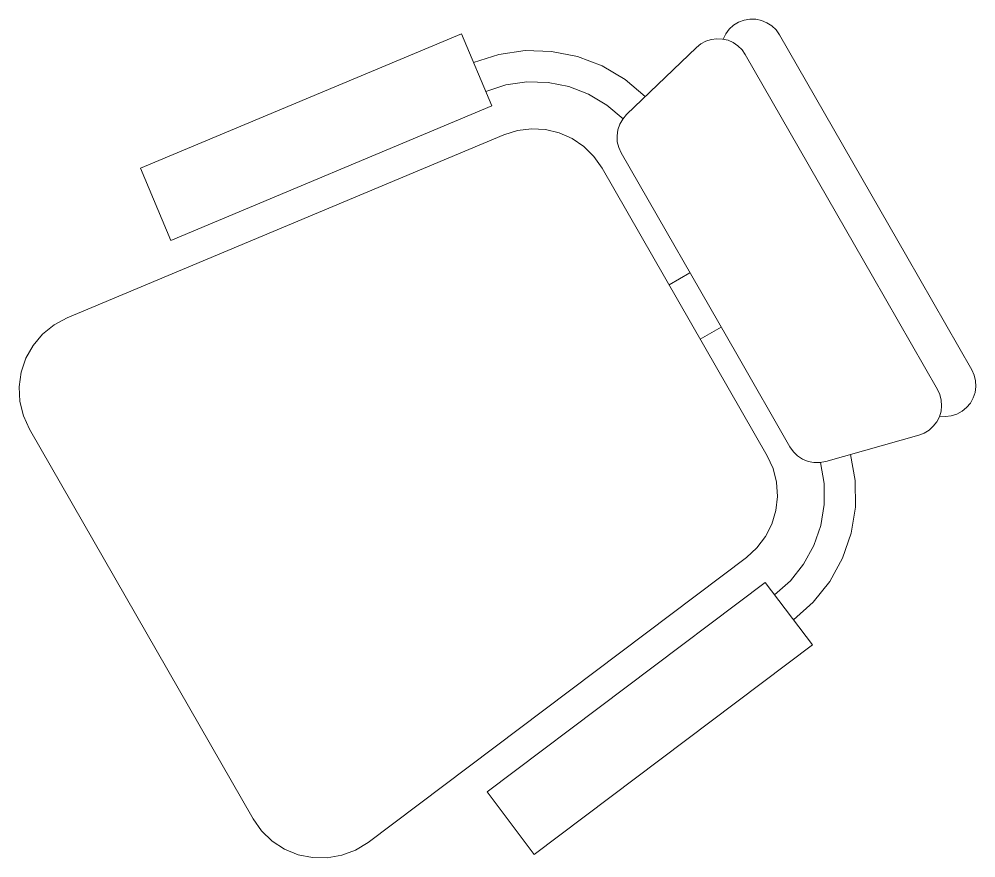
# Model space of a CAD drawing. Extents: x -42728 to 99010, y -18674 to 47645.
# Drawn here: x -12989 to -12134, y 25396 to 26146 of the extents above; entities that cross this region are included whole.
import ezdxf

# ---------------------------------------------------------------- set-up
doc = ezdxf.new("R2010")
doc.units = 0
doc.header["$LTSCALE"] = 100
doc.header["$MEASUREMENT"] = 0
doc.layers.add('1-门窗', color=3, linetype='CONTINUOUS')

msp = doc.modelspace()

# ---------------------------------------------------------------- linework, layer by layer
at = {"layer": '1-门窗', "lineweight": 13, "extrusion": (0, 0, -1)}
for p, q in [((-12346.11993, 26143.02796), (-12350.60525, 26140.30472)), ((-12341.20528, 26144.86652), (-12346.11993, 26143.02796)), ((-12336.03389, 26145.75581), (-12341.20528, 26144.86652)), ((-12330.78739, 26145.66462), (-12336.03389, 26145.75581)), ((-12325.65003, 26144.59615), (-12330.78739, 26145.66462)), ((-12320.80224, 26142.58791), (-12325.65003, 26144.59615)), ((-12316.41427, 26139.71045), (-12320.80224, 26142.58791)), ((-12593.84116, 26132.7694), (-12880.77903, 26012.5251)), ((-12593.84116, 26132.7694), (-12566.78647, 26068.20903)), ((-12357.67839, 26132.61446), (-12360.0178, 26127.91752)), ((-12354.50371, 26136.79244), (-12357.67839, 26132.61446)), ((-12350.60525, 26140.30472), (-12354.50371, 26136.79244)), ((-12312.64023, 26136.06481), (-12316.41427, 26139.71045)), ((-12309.61266, 26131.77903), (-12312.64023, 26136.06481)), ((-12379.93514, 26123.62624), (-12383.89775, 26120.45204)), ((-12375.46448, 26126.03269), (-12379.93514, 26123.62624)), ((-12370.63275, 26127.59225), (-12375.46448, 26126.03269)), ((-12365.59883, 26128.25366), (-12370.63275, 26127.59225)), ((-12360.52823, 26127.99516), (-12365.59883, 26128.25366)), ((-12355.58767, 26126.82525), (-12360.52823, 26127.99516)), ((-12350.93959, 26124.7824), (-12355.58767, 26126.82525)), ((-12346.73683, 26121.93379), (-12350.93959, 26124.7824)), ((-12309.61266, 26131.77903), (-12195.82614, 25933.59131)), ((-12537.03897, 26117.58828), (-12560.48085, 26114.2183)), ((-12513.36446, 26116.95873), (-12537.03897, 26117.58828)), ((-12490.13481, 26112.34769), (-12513.36446, 26116.95873)), ((-12446.28903, 26060.416), (-12383.89775, 26120.45204)), ((-12343.11757, 26118.37306), (-12346.73683, 26121.93379)), ((-12340.20081, 26114.2173), (-12343.11757, 26118.37306)), ((-12560.48085, 26114.2183), (-12583.01928, 26106.94525)), ((-12468.01476, 26103.88709), (-12490.13481, 26112.34769)), ((-12340.20081, 26114.2173), (-12226.41429, 25916.02958)), ((-12447.6373, 26091.81906), (-12468.01476, 26103.88709)), ((-12535.42112, 26089.63506), (-12554.17054, 26086.93865)), ((-12516.48545, 26089.13322), (-12535.42112, 26089.63506)), ((-12429.58556, 26076.48893), (-12447.6373, 26091.81906)), ((-12554.17054, 26086.93865), (-12572.1974, 26081.1211)), ((-12497.90517, 26085.44747), (-12516.48545, 26089.13322)), ((-12480.21175, 26078.68325), (-12497.90517, 26085.44747)), ((-12463.91131, 26069.03405), (-12480.21175, 26078.68325)), ((-12566.78647, 26068.20903), (-12853.72434, 25947.96473)), ((-12449.47011, 26056.77586), (-12463.91131, 26069.03405)), ((-12449.74044, 26056.39998), (-12452.37403, 26051.80597)), ((-12446.28903, 26060.416), (-12449.74044, 26056.39998)), ((-12531.37469, 26047.78109), (-12543.91422, 26046.19752)), ((-12518.7548, 26047.08397), (-12531.37469, 26047.78109)), ((-12506.46599, 26044.12888), (-12518.7548, 26047.08397)), ((-12454.0956, 26046.79829), (-12454.84357, 26041.55604)), ((-12452.37403, 26051.80597), (-12454.0956, 26046.79829)), ((-12555.96459, 26042.38488), (-12946.34134, 25878.79345)), ((-12543.91422, 26046.19752), (-12555.96459, 26042.38488)), ((-12494.90888, 26039.01217), (-12506.46599, 26044.12888)), ((-12484.46026, 26031.90064), (-12494.90888, 26039.01217)), ((-12454.84357, 26041.55604), (-12454.59119, 26036.26671)), ((-12475.46076, 26023.02615), (-12484.46026, 26031.90064)), ((-12454.59119, 26036.26671), (-12453.3475, 26031.11948)), ((-12453.3475, 26031.11948), (-12451.15697, 26026.29846)), ((-12468.20379, 26012.67802), (-12475.46076, 26023.02615)), ((-12451.15697, 26026.29846), (-12347.8265, 25846.32258)), ((-12880.77903, 26012.5251), (-12853.72434, 25947.96473)), ((-12320.61888, 25755.62193), (-12468.20379, 26012.67802)), ((-12195.82614, 25933.59131), (-12137.80523, 25832.53336)), ((-12389.65071, 25919.1699), (-12408.35273, 25908.43241)), ((-12226.41429, 25916.02958), (-12168.39338, 25814.97163)), ((-12946.34134, 25878.79345), (-12957.95105, 25872.58598)), ((-12957.95105, 25872.58598), (-12968.19316, 25864.31452)), ((-12361.7679, 25870.60502), (-12380.46993, 25859.86753)), ((-12968.19316, 25864.31452), (-12976.7054, 25854.27162)), ((-12976.7054, 25854.27162), (-12983.18667, 25842.81252)), ((-12983.18667, 25842.81252), (-12987.40774, 25830.34253)), ((-12347.8265, 25846.32258), (-12300.26164, 25763.47646)), ((-12987.40774, 25830.34253), (-12989.2193, 25817.30274)), ((-12135.63046, 25827.75796), (-12137.80523, 25832.53336)), ((-12134.38487, 25822.66065), (-12135.63046, 25827.75796)), ((-12989.2193, 25817.30274), (-12988.55726, 25804.15437)), ((-12134.82203, 25812.22138), (-12134.1122, 25817.42044)), ((-12134.1122, 25817.42044), (-12134.38487, 25822.66065)), ((-12166.27503, 25810.35748), (-12168.39338, 25814.97163)), ((-12165.02473, 25805.43665), (-12166.27503, 25810.35748)), ((-12139.05584, 25802.6692), (-12136.48943, 25807.24606)), ((-12136.48943, 25807.24606), (-12134.82203, 25812.22138)), ((-12988.55726, 25804.15437), (-12985.44505, 25791.36249)), ((-12165.26284, 25795.3269), (-12164.68359, 25800.37093)), ((-12164.68359, 25800.37093), (-12165.02473, 25805.43665)), ((-12146.49676, 25795.33421), (-12142.43113, 25798.65155)), ((-12142.43113, 25798.65155), (-12139.05584, 25802.6692)), ((-12985.44505, 25791.36249), (-12979.99275, 25779.37957)), ((-12169.07666, 25785.96108), (-12166.74343, 25790.47039)), ((-12166.74343, 25790.47039), (-12165.26284, 25795.3269)), ((-12166.55313, 25790.95034), (-12161.31737, 25790.60257)), ((-12161.31737, 25790.60257), (-12156.10867, 25791.23778)), ((-12156.10867, 25791.23778), (-12151.10995, 25792.83368)), ((-12151.10995, 25792.83368), (-12146.49676, 25795.33421)), ((-12175.96873, 25778.56086), (-12172.18584, 25781.94725)), ((-12172.18584, 25781.94725), (-12169.07666, 25785.96108)), ((-12979.99275, 25779.37957), (-12780.12759, 25431.26433)), ((-12268.34341, 25750.47914), (-12185.04004, 25774.09152)), ((-12185.04004, 25774.09152), (-12180.30094, 25775.91327)), ((-12180.30094, 25775.91327), (-12175.96873, 25778.56086)), ((-12300.26164, 25763.47646), (-12297.20262, 25759.15407)), ((-12297.20262, 25759.15407), (-12293.38452, 25755.4849)), ((-12315.34102, 25744.13751), (-12320.61888, 25755.62193)), ((-12293.38452, 25755.4849), (-12288.94389, 25752.6002)), ((-12288.94389, 25752.6002), (-12284.03957, 25750.60312)), ((-12284.03957, 25750.60312), (-12278.84696, 25749.56511)), ((-12278.84696, 25749.56511), (-12273.55177, 25749.52329)), ((-12273.55177, 25749.52329), (-12268.34341, 25750.47914)), ((-12269.78561, 25730.91551), (-12273.09087, 25749.56724)), ((-12312.21434, 25731.89123), (-12315.34102, 25744.13751)), ((-12311.34078, 25719.28233), (-12312.21434, 25731.89123)), ((-12269.67085, 25711.97354), (-12269.78561, 25730.91551)), ((-12312.7488, 25706.72188), (-12311.34078, 25719.28233)), ((-12316.39252, 25694.61936), (-12312.7488, 25706.72188)), ((-12272.74988, 25693.28314), (-12269.67085, 25711.97354)), ((-12322.15314, 25683.36935), (-12316.39252, 25694.61936)), ((-12278.93461, 25675.37893), (-12272.74988, 25693.28314)), ((-12329.84285, 25673.3386), (-12322.15314, 25683.36935)), ((-12339.21096, 25664.85414), (-12329.84285, 25673.3386)), ((-12288.04814, 25658.77306), (-12278.93461, 25675.37893)), ((-12339.21096, 25664.85414), (-12677.30746, 25410.20355)), ((-12299.82979, 25643.94051), (-12288.04814, 25658.77306)), ((-12322.36535, 25642.48843), (-12570.87576, 25455.3131)), ((-12280.25132, 25586.57415), (-12322.36535, 25642.48843)), ((-12313.94254, 25631.30558), (-12299.82979, 25643.94051)), ((-12280.25132, 25586.57415), (-12528.76174, 25399.39882)), ((-12528.76174, 25399.39882), (-12570.87576, 25455.3131)), ((-12780.12759, 25431.26433), (-12772.52806, 25420.51421)), ((-12772.52806, 25420.51421), (-12763.05009, 25411.37714)), ((-12763.05009, 25411.37714), (-12752.02893, 25404.1763)), ((-12688.52157, 25403.30706), (-12677.30746, 25410.20355)), ((-12752.02893, 25404.1763), (-12739.85441, 25399.1664)), ((-12739.85441, 25399.1664), (-12726.95716, 25396.52464)), ((-12713.79337, 25396.34447), (-12700.82865, 25398.63224)), ((-12700.82865, 25398.63224), (-12688.52157, 25403.30706)), ((-12726.95716, 25396.52464), (-12713.79337, 25396.34447))]:
    msp.add_line(p, q, dxfattribs=at)
at = {"layer": '1-门窗', "lineweight": 13}
for p, q in [((-12246.04133, 25756.80068), (-12241.90349, 25733.48209)), ((-12241.90349, 25733.48209), (-12241.75537, 25709.79968)), ((-12241.75537, 25709.79968), (-12245.60121, 25686.43116)), ((-12245.60121, 25686.43116), (-12253.33095, 25664.04524)), ((-12253.33095, 25664.04524), (-12264.72341, 25643.28252)), ((-12264.72341, 25643.28252), (-12279.45257, 25624.73717)), ((-12279.45257, 25624.73717), (-12297.09693, 25608.93986))]:
    msp.add_line(p, q, dxfattribs=at)

doc.saveas('drawing.dxf')
